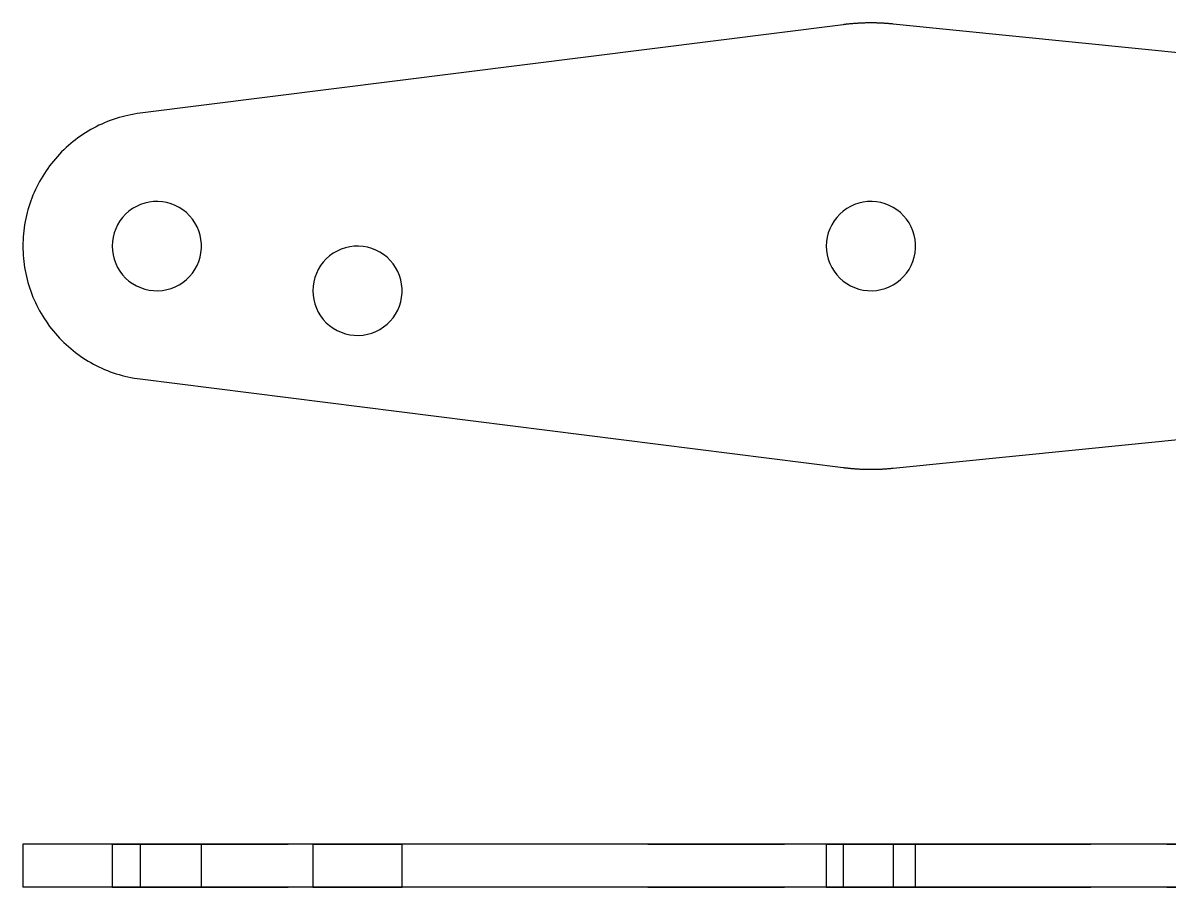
# Model space of a CAD drawing. Extents: x 0 to 1.67, y 0 to 1.01.
# Drawn here: x 0 to 0.837, y 0 to 0.631 of the extents above; entities that cross this region are included whole.
import ezdxf

# ---------------------------------------------------------------- set-up
doc = ezdxf.new("R2010")
doc.units = 0
doc.linetypes.add('HIDDEN', pattern=[0.068478, 0.045675, -0.022803])
for name, color, linetype in [('FRONT', 7, 'CONTINUOUS'), ('TOP', 7, 'CONTINUOUS'), ('TOP_HID', 7, 'HIDDEN')]:
    doc.layers.add(name, color=color, linetype=linetype)

msp = doc.modelspace()

# ---------------------------------------------------------------- linework, layer by layer
at = {"layer": 'FRONT'}
for p, q in [((0.599185, 0.630026), (0.085598, 0.56532)), ((0.599764, 0.630097), (0.599185, 0.630026)), ((0.600343, 0.630167), (0.599764, 0.630097)), ((0.600923, 0.630235), (0.600343, 0.630167)), ((0.601503, 0.630301), (0.600923, 0.630235)), ((0.602083, 0.630364), (0.601503, 0.630301)), ((0.602663, 0.630426), (0.602083, 0.630364)), ((0.603244, 0.630485), (0.602663, 0.630426)), ((0.603825, 0.630543), (0.603244, 0.630485)), ((0.604406, 0.630598), (0.603825, 0.630543)), ((0.604987, 0.630651), (0.604406, 0.630598)), ((0.605568, 0.630702), (0.604987, 0.630651)), ((0.60615, 0.630751), (0.605568, 0.630702)), ((0.606731, 0.630798), (0.60615, 0.630751)), ((0.607313, 0.630843), (0.606731, 0.630798)), ((0.607895, 0.630886), (0.607313, 0.630843)), ((0.608477, 0.630927), (0.607895, 0.630886)), ((0.60906, 0.630966), (0.608477, 0.630927)), ((0.609642, 0.631002), (0.60906, 0.630966)), ((0.610225, 0.631037), (0.609642, 0.631002)), ((0.610807, 0.631069), (0.610225, 0.631037)), ((0.61139, 0.631099), (0.610807, 0.631069)), ((0.611973, 0.631127), (0.61139, 0.631099)), ((0.612556, 0.631154), (0.611973, 0.631127)), ((0.613139, 0.631178), (0.612556, 0.631154)), ((0.613722, 0.6312), (0.613139, 0.631178)), ((0.614305, 0.631219), (0.613722, 0.6312)), ((0.614889, 0.631237), (0.614305, 0.631219)), ((0.615472, 0.631253), (0.614889, 0.631237)), ((0.616055, 0.631267), (0.615472, 0.631253)), ((0.616639, 0.631278), (0.616055, 0.631267)), ((0.617222, 0.631288), (0.616639, 0.631278)), ((0.617806, 0.631295), (0.617222, 0.631288)), ((0.618389, 0.6313), (0.617806, 0.631295)), ((0.618973, 0.631303), (0.618389, 0.6313)), ((0.619557, 0.631304), (0.618973, 0.631303)), ((0.62014, 0.631303), (0.619557, 0.631304)), ((0.620724, 0.6313), (0.62014, 0.631303)), ((0.621307, 0.631295), (0.620724, 0.6313)), ((0.621891, 0.631288), (0.621307, 0.631295)), ((0.622474, 0.631278), (0.621891, 0.631288)), ((0.623058, 0.631267), (0.622474, 0.631278)), ((0.623641, 0.631253), (0.623058, 0.631267)), ((0.624225, 0.631238), (0.623641, 0.631253)), ((0.624808, 0.63122), (0.624225, 0.631238)), ((0.625391, 0.6312), (0.624808, 0.63122)), ((0.625974, 0.631178), (0.625391, 0.6312)), ((0.626557, 0.631154), (0.625974, 0.631178)), ((0.62714, 0.631128), (0.626557, 0.631154)), ((0.627723, 0.6311), (0.62714, 0.631128)), ((0.628306, 0.63107), (0.627723, 0.6311)), ((0.628889, 0.631038), (0.628306, 0.63107)), ((0.629471, 0.631003), (0.628889, 0.631038)), ((0.630054, 0.630967), (0.629471, 0.631003)), ((0.630636, 0.630928), (0.630054, 0.630967)), ((0.631218, 0.630887), (0.630636, 0.630928)), ((0.6318, 0.630845), (0.631218, 0.630887)), ((0.632382, 0.6308), (0.6318, 0.630845)), ((0.632964, 0.630753), (0.632382, 0.6308)), ((0.633545, 0.630704), (0.632964, 0.630753)), ((0.634127, 0.630653), (0.633545, 0.630704)), ((0.634708, 0.6306), (0.634127, 0.630653)), ((0.635289, 0.630544), (0.634708, 0.6306)), ((0.63587, 0.630487), (0.635289, 0.630544)), ((1.091047, 0.58474), (0.63587, 0.630487)), ((0.068088, 0.561457), (0.065957, 0.560751)), ((0.070234, 0.562115), (0.068088, 0.561457)), ((0.072394, 0.562723), (0.070234, 0.562115)), ((0.074568, 0.563282), (0.072394, 0.562723)), ((0.076754, 0.563791), (0.074568, 0.563282)), ((0.078951, 0.564249), (0.076754, 0.563791)), ((0.081158, 0.564657), (0.078951, 0.564249)), ((0.083374, 0.565014), (0.081158, 0.564657)), ((0.085598, 0.56532), (0.083374, 0.565014)), ((0.049611, 0.55338), (0.047671, 0.552252)), ((0.051577, 0.554464), (0.049611, 0.55338)), ((0.053567, 0.555502), (0.051577, 0.554464)), ((0.05558, 0.556495), (0.053567, 0.555502)), ((0.057615, 0.557441), (0.05558, 0.556495)), ((0.059672, 0.55834), (0.057615, 0.557441)), ((0.061748, 0.559191), (0.059672, 0.55834)), ((0.063844, 0.559995), (0.061748, 0.559191)), ((0.065957, 0.560751), (0.063844, 0.559995)), ((0.03662, 0.544574), (0.034885, 0.54315)), ((0.038387, 0.545958), (0.03662, 0.544574)), ((0.040185, 0.547302), (0.038387, 0.545958)), ((0.042013, 0.548603), (0.040185, 0.547302)), ((0.043871, 0.549862), (0.042013, 0.548603)), ((0.045758, 0.551079), (0.043871, 0.549862)), ((0.047671, 0.552252), (0.045758, 0.551079)), ((0.028287, 0.537066), (0.026726, 0.535453)), ((0.029883, 0.538644), (0.028287, 0.537066)), ((0.031516, 0.540184), (0.029883, 0.538644)), ((0.033184, 0.541686), (0.031516, 0.540184)), ((0.034885, 0.54315), (0.033184, 0.541686)), ((0.020868, 0.528654), (0.019502, 0.526873)), ((0.022273, 0.530404), (0.020868, 0.528654)), ((0.023719, 0.532121), (0.022273, 0.530404)), ((0.025204, 0.533804), (0.023719, 0.532121)), ((0.026726, 0.535453), (0.025204, 0.533804)), ((0.01446, 0.519448), (0.013308, 0.517522)), ((0.015657, 0.521347), (0.01446, 0.519448)), ((0.016896, 0.523218), (0.015657, 0.521347)), ((0.018178, 0.52506), (0.016896, 0.523218)), ((0.019502, 0.526873), (0.018178, 0.52506)), ((0.01012, 0.511592), (0.009149, 0.509569)), ((0.011137, 0.513593), (0.01012, 0.511592)), ((0.0122, 0.51557), (0.011137, 0.513593)), ((0.013308, 0.517522), (0.0122, 0.51557)), ((0.006518, 0.503372), (0.005737, 0.501268)), ((0.007348, 0.505457), (0.006518, 0.503372)), ((0.008225, 0.507523), (0.007348, 0.505457)), ((0.009149, 0.509569), (0.008225, 0.507523)), ((0.003684, 0.494856), (0.003099, 0.492689)), ((0.004319, 0.497009), (0.003684, 0.494856)), ((0.005004, 0.499146), (0.004319, 0.497009)), ((0.005737, 0.501268), (0.005004, 0.499146)), ((0.080134, 0.495653), (0.077495, 0.493755)), ((0.08295, 0.497278), (0.080134, 0.495653)), ((0.085913, 0.498615), (0.08295, 0.497278)), ((0.088994, 0.499651), (0.085913, 0.498615)), ((0.092164, 0.500374), (0.088994, 0.499651)), ((0.095389, 0.500778), (0.092164, 0.500374)), ((0.098639, 0.500859), (0.095389, 0.500778)), ((0.101881, 0.500616), (0.098639, 0.500859)), ((0.105082, 0.500052), (0.101881, 0.500616)), ((0.108212, 0.499172), (0.105082, 0.500052)), ((0.111238, 0.497984), (0.108212, 0.499172)), ((0.11413, 0.496501), (0.111238, 0.497984)), ((0.116861, 0.494737), (0.11413, 0.496501)), ((0.119403, 0.49271), (0.116861, 0.494737)), ((0.601873, 0.495653), (0.599234, 0.493755)), ((0.604689, 0.497278), (0.601873, 0.495653)), ((0.607652, 0.498615), (0.604689, 0.497278)), ((0.610733, 0.499651), (0.607652, 0.498615)), ((0.613903, 0.500374), (0.610733, 0.499651)), ((0.617128, 0.500778), (0.613903, 0.500374)), ((0.620378, 0.500859), (0.617128, 0.500778)), ((0.62362, 0.500616), (0.620378, 0.500859)), ((0.626821, 0.500052), (0.62362, 0.500616)), ((0.629951, 0.499172), (0.626821, 0.500052)), ((0.632977, 0.497984), (0.629951, 0.499172)), ((0.63587, 0.496501), (0.632977, 0.497984)), ((0.6386, 0.494737), (0.63587, 0.496501)), ((0.641142, 0.49271), (0.6386, 0.494737)), ((0.001643, 0.486116), (0.001259, 0.483905)), ((0.002078, 0.488318), (0.001643, 0.486116)), ((0.002564, 0.49051), (0.002078, 0.488318)), ((0.003099, 0.492689), (0.002564, 0.49051)), ((0.070884, 0.48663), (0.069188, 0.483856)), ((0.072846, 0.489221), (0.070884, 0.48663)), ((0.075057, 0.491604), (0.072846, 0.489221)), ((0.077495, 0.493755), (0.075057, 0.491604)), ((0.12173, 0.49044), (0.119403, 0.49271)), ((0.12382, 0.48795), (0.12173, 0.49044)), ((0.125651, 0.485264), (0.12382, 0.48795)), ((0.592623, 0.48663), (0.590928, 0.483856)), ((0.594586, 0.489221), (0.592623, 0.48663)), ((0.596797, 0.491604), (0.594586, 0.489221)), ((0.599234, 0.493755), (0.596797, 0.491604)), ((0.643469, 0.49044), (0.641142, 0.49271)), ((0.645559, 0.48795), (0.643469, 0.49044)), ((0.64739, 0.485264), (0.645559, 0.48795)), ((0.000643, 0.479459), (0.000412, 0.477226)), ((0.000926, 0.481685), (0.000643, 0.479459)), ((0.001259, 0.483905), (0.000926, 0.481685)), ((0.066666, 0.477872), (0.065864, 0.474722)), ((0.067778, 0.480927), (0.066666, 0.477872)), ((0.069188, 0.483856), (0.067778, 0.480927)), ((0.127206, 0.482409), (0.125651, 0.485264)), ((0.128468, 0.479414), (0.127206, 0.482409)), ((0.129426, 0.476307), (0.128468, 0.479414)), ((0.588405, 0.477872), (0.587603, 0.474722)), ((0.589517, 0.480927), (0.588405, 0.477872)), ((0.590928, 0.483856), (0.589517, 0.480927)), ((0.648945, 0.482409), (0.64739, 0.485264)), ((0.650207, 0.479414), (0.648945, 0.482409)), ((0.651166, 0.476307), (0.650207, 0.479414)), ((0.000026, 0.470505), (0, 0.468261)), ((0.000103, 0.472748), (0.000026, 0.470505)), ((0.000232, 0.474989), (0.000103, 0.472748)), ((0.000412, 0.477226), (0.000232, 0.474989)), ((0.065379, 0.471508), (0.065217, 0.468261)), ((0.065864, 0.474722), (0.065379, 0.471508)), ((0.130071, 0.473121), (0.129426, 0.476307)), ((0.130394, 0.469886), (0.130071, 0.473121)), ((0.130394, 0.466635), (0.130394, 0.469886)), ((0.587119, 0.471508), (0.586957, 0.468261)), ((0.587603, 0.474722), (0.587119, 0.471508)), ((0.65181, 0.473121), (0.651166, 0.476307)), ((0.652133, 0.469886), (0.65181, 0.473121)), ((0.652133, 0.466635), (0.652133, 0.469886)), ((0, 0.468261), (0.000026, 0.466017)), ((0.000026, 0.466017), (0.000103, 0.463773)), ((0.000103, 0.463773), (0.000232, 0.461533)), ((0.000232, 0.461533), (0.000412, 0.459295)), ((0.065217, 0.468261), (0.065379, 0.465014)), ((0.065379, 0.465014), (0.065864, 0.4618)), ((0.065864, 0.4618), (0.066666, 0.458649)), ((0.129426, 0.460214), (0.130071, 0.463401)), ((0.130071, 0.463401), (0.130394, 0.466635)), ((0.224104, 0.461147), (0.221666, 0.458996)), ((0.226743, 0.463044), (0.224104, 0.461147)), ((0.229558, 0.46467), (0.226743, 0.463044)), ((0.232521, 0.466007), (0.229558, 0.46467)), ((0.235603, 0.467042), (0.232521, 0.466007)), ((0.238772, 0.467765), (0.235603, 0.467042)), ((0.241998, 0.46817), (0.238772, 0.467765)), ((0.245248, 0.468251), (0.241998, 0.46817)), ((0.248489, 0.468008), (0.245248, 0.468251)), ((0.251691, 0.467443), (0.248489, 0.468008)), ((0.25482, 0.466563), (0.251691, 0.467443)), ((0.257846, 0.465375), (0.25482, 0.466563)), ((0.260739, 0.463892), (0.257846, 0.465375)), ((0.26347, 0.462128), (0.260739, 0.463892)), ((0.266011, 0.460102), (0.26347, 0.462128)), ((0.586957, 0.468261), (0.587119, 0.465014)), ((0.587119, 0.465014), (0.587603, 0.4618)), ((0.587603, 0.4618), (0.588405, 0.458649)), ((0.651166, 0.460214), (0.65181, 0.463401)), ((0.65181, 0.463401), (0.652133, 0.466635)), ((0.000412, 0.459295), (0.000643, 0.457063)), ((0.000643, 0.457063), (0.000926, 0.454836)), ((0.000926, 0.454836), (0.001259, 0.452617)), ((0.001259, 0.452617), (0.001643, 0.450405)), ((0.066666, 0.458649), (0.067778, 0.455595)), ((0.067778, 0.455595), (0.069188, 0.452666)), ((0.069188, 0.452666), (0.070884, 0.449892)), ((0.125651, 0.451258), (0.127206, 0.454112)), ((0.127206, 0.454112), (0.128468, 0.457108)), ((0.128468, 0.457108), (0.129426, 0.460214)), ((0.217492, 0.454021), (0.215797, 0.451247)), ((0.219455, 0.456613), (0.217492, 0.454021)), ((0.221666, 0.458996), (0.219455, 0.456613)), ((0.268339, 0.457832), (0.266011, 0.460102)), ((0.270428, 0.455341), (0.268339, 0.457832)), ((0.272259, 0.452655), (0.270428, 0.455341)), ((0.273814, 0.449801), (0.272259, 0.452655)), ((0.588405, 0.458649), (0.589517, 0.455595)), ((0.589517, 0.455595), (0.590928, 0.452666)), ((0.590928, 0.452666), (0.592623, 0.449892)), ((0.64739, 0.451258), (0.648945, 0.454112)), ((0.648945, 0.454112), (0.650207, 0.457108)), ((0.650207, 0.457108), (0.651166, 0.460214)), ((0.001643, 0.450405), (0.002078, 0.448203)), ((0.002078, 0.448203), (0.002564, 0.446012)), ((0.002564, 0.446012), (0.003099, 0.443832)), ((0.003099, 0.443832), (0.003684, 0.441666)), ((0.070884, 0.449892), (0.072846, 0.4473)), ((0.072846, 0.4473), (0.075057, 0.444917)), ((0.075057, 0.444917), (0.077495, 0.442766)), ((0.119403, 0.443811), (0.12173, 0.446081)), ((0.12173, 0.446081), (0.12382, 0.448572)), ((0.12382, 0.448572), (0.125651, 0.451258)), ((0.213275, 0.445264), (0.212473, 0.442113)), ((0.214387, 0.448319), (0.213275, 0.445264)), ((0.215797, 0.451247), (0.214387, 0.448319)), ((0.275077, 0.446805), (0.273814, 0.449801)), ((0.276035, 0.443699), (0.275077, 0.446805)), ((0.592623, 0.449892), (0.594586, 0.4473)), ((0.594586, 0.4473), (0.596797, 0.444917)), ((0.596797, 0.444917), (0.599234, 0.442766)), ((0.641142, 0.443811), (0.643469, 0.446081)), ((0.643469, 0.446081), (0.645559, 0.448572)), ((0.645559, 0.448572), (0.64739, 0.451258)), ((0.003684, 0.441666), (0.004319, 0.439513)), ((0.004319, 0.439513), (0.005004, 0.437375)), ((0.005004, 0.437375), (0.005737, 0.435254)), ((0.077495, 0.442766), (0.080134, 0.440869)), ((0.080134, 0.440869), (0.08295, 0.439243)), ((0.08295, 0.439243), (0.085913, 0.437906)), ((0.085913, 0.437906), (0.088994, 0.436871)), ((0.088994, 0.436871), (0.092164, 0.436148)), ((0.092164, 0.436148), (0.095389, 0.435743)), ((0.095389, 0.435743), (0.098639, 0.435662)), ((0.098639, 0.435662), (0.101881, 0.435905)), ((0.101881, 0.435905), (0.105082, 0.43647)), ((0.105082, 0.43647), (0.108212, 0.43735)), ((0.108212, 0.43735), (0.111238, 0.438538)), ((0.111238, 0.438538), (0.11413, 0.440021)), ((0.11413, 0.440021), (0.116861, 0.441785)), ((0.116861, 0.441785), (0.119403, 0.443811)), ((0.211988, 0.438899), (0.211826, 0.435652)), ((0.211826, 0.435652), (0.211988, 0.432405)), ((0.212473, 0.442113), (0.211988, 0.438899)), ((0.276679, 0.440512), (0.276035, 0.443699)), ((0.277003, 0.437278), (0.276679, 0.440512)), ((0.277003, 0.434027), (0.277003, 0.437278)), ((0.599234, 0.442766), (0.601873, 0.440869)), ((0.601873, 0.440869), (0.604689, 0.439243)), ((0.604689, 0.439243), (0.607652, 0.437906)), ((0.607652, 0.437906), (0.610733, 0.436871)), ((0.610733, 0.436871), (0.613903, 0.436148)), ((0.613903, 0.436148), (0.617128, 0.435743)), ((0.617128, 0.435743), (0.620378, 0.435662)), ((0.620378, 0.435662), (0.62362, 0.435905)), ((0.62362, 0.435905), (0.626821, 0.43647)), ((0.626821, 0.43647), (0.629951, 0.43735)), ((0.629951, 0.43735), (0.632977, 0.438538)), ((0.632977, 0.438538), (0.63587, 0.440021)), ((0.63587, 0.440021), (0.6386, 0.441785)), ((0.6386, 0.441785), (0.641142, 0.443811)), ((0.005737, 0.435254), (0.006518, 0.43315)), ((0.006518, 0.43315), (0.007348, 0.431064)), ((0.007348, 0.431064), (0.008225, 0.428998)), ((0.008225, 0.428998), (0.009149, 0.426953)), ((0.211988, 0.432405), (0.212473, 0.429191)), ((0.212473, 0.429191), (0.213275, 0.426041)), ((0.275077, 0.424499), (0.276035, 0.427606)), ((0.276035, 0.427606), (0.276679, 0.430792)), ((0.276679, 0.430792), (0.277003, 0.434027)), ((0.009149, 0.426953), (0.01012, 0.424929)), ((0.01012, 0.424929), (0.011137, 0.422929)), ((0.011137, 0.422929), (0.0122, 0.420952)), ((0.0122, 0.420952), (0.013308, 0.419)), ((0.013308, 0.419), (0.01446, 0.417074)), ((0.213275, 0.426041), (0.214387, 0.422986)), ((0.214387, 0.422986), (0.215797, 0.420057)), ((0.215797, 0.420057), (0.217492, 0.417283)), ((0.272259, 0.418649), (0.273814, 0.421504)), ((0.273814, 0.421504), (0.275077, 0.424499)), ((0.01446, 0.417074), (0.015657, 0.415175)), ((0.015657, 0.415175), (0.016896, 0.413304)), ((0.016896, 0.413304), (0.018178, 0.411461)), ((0.018178, 0.411461), (0.019502, 0.409649)), ((0.217492, 0.417283), (0.219455, 0.414692)), ((0.219455, 0.414692), (0.221666, 0.412309)), ((0.221666, 0.412309), (0.224104, 0.410158)), ((0.26347, 0.409176), (0.266011, 0.411203)), ((0.266011, 0.411203), (0.268339, 0.413473)), ((0.268339, 0.413473), (0.270428, 0.415963)), ((0.270428, 0.415963), (0.272259, 0.418649)), ((0.019502, 0.409649), (0.020868, 0.407868)), ((0.020868, 0.407868), (0.022273, 0.406118)), ((0.022273, 0.406118), (0.023719, 0.404401)), ((0.023719, 0.404401), (0.025204, 0.402718)), ((0.025204, 0.402718), (0.026726, 0.401069)), ((0.224104, 0.410158), (0.226743, 0.40826)), ((0.226743, 0.40826), (0.229558, 0.406635)), ((0.229558, 0.406635), (0.232521, 0.405298)), ((0.232521, 0.405298), (0.235603, 0.404262)), ((0.235603, 0.404262), (0.238772, 0.403539)), ((0.238772, 0.403539), (0.241998, 0.403135)), ((0.241998, 0.403135), (0.245248, 0.403054)), ((0.245248, 0.403054), (0.248489, 0.403297)), ((0.248489, 0.403297), (0.251691, 0.403861)), ((0.251691, 0.403861), (0.25482, 0.404741)), ((0.25482, 0.404741), (0.257846, 0.405929)), ((0.257846, 0.405929), (0.260739, 0.407412)), ((0.260739, 0.407412), (0.26347, 0.409176)), ((0.026726, 0.401069), (0.028287, 0.399455)), ((0.028287, 0.399455), (0.029883, 0.397878)), ((0.029883, 0.397878), (0.031516, 0.396338)), ((0.031516, 0.396338), (0.033184, 0.394835)), ((0.033184, 0.394835), (0.034885, 0.393372)), ((0.034885, 0.393372), (0.03662, 0.391947)), ((0.03662, 0.391947), (0.038387, 0.390563)), ((0.038387, 0.390563), (0.040185, 0.38922)), ((0.040185, 0.38922), (0.042013, 0.387919)), ((0.042013, 0.387919), (0.043871, 0.386659)), ((0.043871, 0.386659), (0.045758, 0.385443)), ((0.045758, 0.385443), (0.047671, 0.38427)), ((0.047671, 0.38427), (0.049611, 0.383142)), ((0.049611, 0.383142), (0.051577, 0.382058)), ((0.051577, 0.382058), (0.053567, 0.38102)), ((0.053567, 0.38102), (0.05558, 0.380027)), ((0.05558, 0.380027), (0.057615, 0.379081)), ((0.057615, 0.379081), (0.059672, 0.378182)), ((0.059672, 0.378182), (0.061748, 0.37733)), ((0.061748, 0.37733), (0.063844, 0.376527)), ((0.063844, 0.376527), (0.065957, 0.375771)), ((0.065957, 0.375771), (0.068088, 0.375064)), ((0.068088, 0.375064), (0.070234, 0.374407)), ((0.070234, 0.374407), (0.072394, 0.373798)), ((0.072394, 0.373798), (0.074568, 0.37324)), ((0.074568, 0.37324), (0.076754, 0.372731)), ((0.076754, 0.372731), (0.078951, 0.372273)), ((0.078951, 0.372273), (0.081158, 0.371865)), ((0.081158, 0.371865), (0.083374, 0.371508)), ((0.083374, 0.371508), (0.085598, 0.371202)), ((0.085598, 0.371202), (0.599185, 0.306496)), ((0.63587, 0.306035), (1.281522, 0.370925)), ((0.599185, 0.306496), (0.599764, 0.306424)), ((0.599764, 0.306424), (0.600343, 0.306354)), ((0.600343, 0.306354), (0.600923, 0.306287)), ((0.600923, 0.306287), (0.601503, 0.306221)), ((0.601503, 0.306221), (0.602083, 0.306157)), ((0.602083, 0.306157), (0.602663, 0.306096)), ((0.602663, 0.306096), (0.603244, 0.306036)), ((0.603244, 0.306036), (0.603824, 0.305979)), ((0.603824, 0.305979), (0.604405, 0.305924)), ((0.604405, 0.305924), (0.604987, 0.30587)), ((0.604987, 0.30587), (0.605568, 0.305819)), ((0.605568, 0.305819), (0.606149, 0.30577)), ((0.606149, 0.30577), (0.606731, 0.305723)), ((0.606731, 0.305723), (0.607313, 0.305678)), ((0.607313, 0.305678), (0.607895, 0.305636)), ((0.607895, 0.305636), (0.608477, 0.305595)), ((0.608477, 0.305595), (0.609059, 0.305556)), ((0.609059, 0.305556), (0.609642, 0.30552)), ((0.609642, 0.30552), (0.610224, 0.305485)), ((0.610224, 0.305485), (0.610807, 0.305453)), ((0.610807, 0.305453), (0.61139, 0.305422)), ((0.61139, 0.305422), (0.611973, 0.305394)), ((0.611973, 0.305394), (0.612556, 0.305368)), ((0.612556, 0.305368), (0.613139, 0.305344)), ((0.613139, 0.305344), (0.613722, 0.305322)), ((0.613722, 0.305322), (0.614305, 0.305302)), ((0.614305, 0.305302), (0.614889, 0.305284)), ((0.614889, 0.305284), (0.615472, 0.305269)), ((0.615472, 0.305269), (0.616055, 0.305255)), ((0.616055, 0.305255), (0.616639, 0.305244)), ((0.616639, 0.305244), (0.617222, 0.305234)), ((0.617222, 0.305234), (0.617806, 0.305227)), ((0.617806, 0.305227), (0.618389, 0.305222)), ((0.618389, 0.305222), (0.618973, 0.305218)), ((0.618973, 0.305218), (0.619557, 0.305217)), ((0.619557, 0.305217), (0.62014, 0.305218)), ((0.62014, 0.305218), (0.620724, 0.305222)), ((0.620724, 0.305222), (0.621307, 0.305227)), ((0.621307, 0.305227), (0.621891, 0.305234)), ((0.621891, 0.305234), (0.622474, 0.305243)), ((0.622474, 0.305243), (0.623058, 0.305255)), ((0.623058, 0.305255), (0.623641, 0.305268)), ((0.623641, 0.305268), (0.624225, 0.305284)), ((0.624225, 0.305284), (0.624808, 0.305302)), ((0.624808, 0.305302), (0.625391, 0.305322)), ((0.625391, 0.305322), (0.625974, 0.305343)), ((0.625974, 0.305343), (0.626557, 0.305367)), ((0.626557, 0.305367), (0.62714, 0.305393)), ((0.62714, 0.305393), (0.627723, 0.305422)), ((0.627723, 0.305422), (0.628306, 0.305452)), ((0.628306, 0.305452), (0.628889, 0.305484)), ((0.628889, 0.305484), (0.629471, 0.305519)), ((0.629471, 0.305519), (0.630054, 0.305555)), ((0.630054, 0.305555), (0.630636, 0.305594)), ((0.630636, 0.305594), (0.631218, 0.305634)), ((0.631218, 0.305634), (0.6318, 0.305677)), ((0.6318, 0.305677), (0.632382, 0.305722)), ((0.632382, 0.305722), (0.632964, 0.305769)), ((0.632964, 0.305769), (0.633545, 0.305818)), ((0.633545, 0.305818), (0.634127, 0.305869)), ((0.634127, 0.305869), (0.634708, 0.305922)), ((0.634708, 0.305922), (0.635289, 0.305977)), ((0.635289, 0.305977), (0.63587, 0.306035))]:
    msp.add_line(p, q, dxfattribs=at)
at = {"layer": 'TOP'}
for p, q in [((0, 0.031304), (0, 0)), ((0.085598, 0.031304), (0, 0.031304)), ((0.599185, 0.031304), (0.085598, 0.031304)), ((0.085598, 0.031304), (0.085598, 0)), ((0.63587, 0.031304), (0.599185, 0.031304)), ((0.599185, 0.031304), (0.599185, 0)), ((1.091047, 0.031304), (0.63587, 0.031304)), ((0.63587, 0.031304), (0.63587, 0)), ((0.085598, 0), (0, 0)), ((0.599185, 0), (0.085598, 0)), ((0.63587, 0), (0.599185, 0)), ((1.091047, 0), (0.63587, 0))]:
    msp.add_line(p, q, dxfattribs=at)
at = {"layer": 'TOP_HID', "linetype": 'HIDDEN'}
for p, q in [((0.065217, 0.031304), (0.130435, 0.031304)), ((0.130435, 0.031304), (0.065217, 0.031304)), ((0.065217, 0.031304), (0.065217, 0)), ((0.085598, 0.031304), (0.089092, 0.031304)), ((0.089092, 0.031304), (0.085598, 0.031304)), ((0.089092, 0.031304), (0.092585, 0.031304)), ((0.092585, 0.031304), (0.089092, 0.031304)), ((0.092585, 0.031304), (0.096079, 0.031304)), ((0.096079, 0.031304), (0.092585, 0.031304)), ((0.096079, 0.031304), (0.099573, 0.031304)), ((0.099573, 0.031304), (0.096079, 0.031304)), ((0.099573, 0.031304), (0.103067, 0.031304)), ((0.103067, 0.031304), (0.099573, 0.031304)), ((0.103067, 0.031304), (0.106561, 0.031304)), ((0.106561, 0.031304), (0.103067, 0.031304)), ((0.106561, 0.031304), (0.110054, 0.031304)), ((0.110054, 0.031304), (0.106561, 0.031304)), ((0.110054, 0.031304), (0.113548, 0.031304)), ((0.113548, 0.031304), (0.110054, 0.031304)), ((0.113548, 0.031304), (0.117042, 0.031304)), ((0.117042, 0.031304), (0.113548, 0.031304)), ((0.117042, 0.031304), (0.120536, 0.031304)), ((0.120536, 0.031304), (0.117042, 0.031304)), ((0.120536, 0.031304), (0.124029, 0.031304)), ((0.124029, 0.031304), (0.120536, 0.031304)), ((0.124029, 0.031304), (0.127523, 0.031304)), ((0.127523, 0.031304), (0.124029, 0.031304)), ((0.127523, 0.031304), (0.131017, 0.031304)), ((0.131017, 0.031304), (0.127523, 0.031304)), ((0.130435, 0), (0.130435, 0.031304)), ((0.131017, 0.031304), (0.134511, 0.031304)), ((0.134511, 0.031304), (0.131017, 0.031304)), ((0.134511, 0.031304), (0.138005, 0.031304)), ((0.138005, 0.031304), (0.134511, 0.031304)), ((0.138005, 0.031304), (0.141498, 0.031304)), ((0.141498, 0.031304), (0.138005, 0.031304)), ((0.141498, 0.031304), (0.144992, 0.031304)), ((0.144992, 0.031304), (0.141498, 0.031304)), ((0.144992, 0.031304), (0.148486, 0.031304)), ((0.148486, 0.031304), (0.144992, 0.031304)), ((0.148486, 0.031304), (0.15198, 0.031304)), ((0.15198, 0.031304), (0.148486, 0.031304)), ((0.15198, 0.031304), (0.155474, 0.031304)), ((0.155474, 0.031304), (0.15198, 0.031304)), ((0.155474, 0.031304), (0.158967, 0.031304)), ((0.158967, 0.031304), (0.155474, 0.031304)), ((0.158967, 0.031304), (0.162461, 0.031304)), ((0.162461, 0.031304), (0.158967, 0.031304)), ((0.162461, 0.031304), (0.165955, 0.031304)), ((0.165955, 0.031304), (0.162461, 0.031304)), ((0.165955, 0.031304), (0.169449, 0.031304)), ((0.169449, 0.031304), (0.165955, 0.031304)), ((0.169449, 0.031304), (0.172943, 0.031304)), ((0.172943, 0.031304), (0.169449, 0.031304)), ((0.172943, 0.031304), (0.176436, 0.031304)), ((0.176436, 0.031304), (0.172943, 0.031304)), ((0.176436, 0.031304), (0.17993, 0.031304)), ((0.17993, 0.031304), (0.176436, 0.031304)), ((0.17993, 0.031304), (0.183424, 0.031304)), ((0.183424, 0.031304), (0.17993, 0.031304)), ((0.183424, 0.031304), (0.186918, 0.031304)), ((0.186918, 0.031304), (0.183424, 0.031304)), ((0.186918, 0.031304), (0.190411, 0.031304)), ((0.190411, 0.031304), (0.186918, 0.031304)), ((0.190411, 0.031304), (0.193905, 0.031304)), ((0.193905, 0.031304), (0.190411, 0.031304)), ((0.211826, 0.031304), (0.277043, 0.031304)), ((0.277043, 0.031304), (0.211826, 0.031304)), ((0.211826, 0.031304), (0.211826, 0)), ((0.277043, 0), (0.277043, 0.031304)), ((0.599185, 0.031304), (0.456522, 0.031304)), ((0.456522, 0.031304), (0.599185, 0.031304)), ((0.586957, 0.031304), (0.652174, 0.031304)), ((0.652174, 0.031304), (0.586957, 0.031304)), ((0.586957, 0.031304), (0.586957, 0)), ((0.63587, 0.031304), (0.640528, 0.031304)), ((0.640528, 0.031304), (0.63587, 0.031304)), ((0.63587, 0.031304), (1.281522, 0.031304)), ((0.640528, 0.031304), (0.645186, 0.031304)), ((0.645186, 0.031304), (0.640528, 0.031304)), ((0.645186, 0.031304), (0.649845, 0.031304)), ((0.649845, 0.031304), (0.645186, 0.031304)), ((0.649845, 0.031304), (0.654503, 0.031304)), ((0.654503, 0.031304), (0.649845, 0.031304)), ((0.652174, 0), (0.652174, 0.031304)), ((0.654503, 0.031304), (0.659161, 0.031304)), ((0.659161, 0.031304), (0.654503, 0.031304)), ((0.659161, 0.031304), (0.66382, 0.031304)), ((0.66382, 0.031304), (0.659161, 0.031304)), ((0.66382, 0.031304), (0.668478, 0.031304)), ((0.668478, 0.031304), (0.66382, 0.031304)), ((0.668478, 0.031304), (0.673137, 0.031304)), ((0.673137, 0.031304), (0.668478, 0.031304)), ((0.673137, 0.031304), (0.677795, 0.031304)), ((0.677795, 0.031304), (0.673137, 0.031304)), ((0.677795, 0.031304), (0.682453, 0.031304)), ((0.682453, 0.031304), (0.677795, 0.031304)), ((0.682453, 0.031304), (0.687112, 0.031304)), ((0.687112, 0.031304), (0.682453, 0.031304)), ((0.687112, 0.031304), (0.69177, 0.031304)), ((0.69177, 0.031304), (0.687112, 0.031304)), ((0.69177, 0.031304), (0.696429, 0.031304)), ((0.696429, 0.031304), (0.69177, 0.031304)), ((0.696429, 0.031304), (0.701087, 0.031304)), ((0.701087, 0.031304), (0.696429, 0.031304)), ((0.701087, 0.031304), (0.705745, 0.031304)), ((0.705745, 0.031304), (0.701087, 0.031304)), ((0.705745, 0.031304), (0.710404, 0.031304)), ((0.710404, 0.031304), (0.705745, 0.031304)), ((0.710404, 0.031304), (0.715062, 0.031304)), ((0.715062, 0.031304), (0.710404, 0.031304)), ((0.715062, 0.031304), (0.71972, 0.031304)), ((0.71972, 0.031304), (0.715062, 0.031304)), ((0.71972, 0.031304), (0.724379, 0.031304)), ((0.724379, 0.031304), (0.71972, 0.031304)), ((0.724379, 0.031304), (0.729037, 0.031304)), ((0.729037, 0.031304), (0.724379, 0.031304)), ((0.729037, 0.031304), (0.733696, 0.031304)), ((0.733696, 0.031304), (0.729037, 0.031304)), ((0.733696, 0.031304), (0.738354, 0.031304)), ((0.738354, 0.031304), (0.733696, 0.031304)), ((0.738354, 0.031304), (0.743012, 0.031304)), ((0.743012, 0.031304), (0.738354, 0.031304)), ((0.743012, 0.031304), (0.747671, 0.031304)), ((0.747671, 0.031304), (0.743012, 0.031304)), ((0.747671, 0.031304), (0.752329, 0.031304)), ((0.752329, 0.031304), (0.747671, 0.031304)), ((0.752329, 0.031304), (0.756988, 0.031304)), ((0.756988, 0.031304), (0.752329, 0.031304)), ((0.756988, 0.031304), (0.761646, 0.031304)), ((0.761646, 0.031304), (0.756988, 0.031304)), ((0.761646, 0.031304), (0.766304, 0.031304)), ((0.766304, 0.031304), (0.761646, 0.031304)), ((0.766304, 0.031304), (0.770963, 0.031304)), ((0.770963, 0.031304), (0.766304, 0.031304)), ((0.770963, 0.031304), (0.775621, 0.031304)), ((0.775621, 0.031304), (0.770963, 0.031304)), ((0.775621, 0.031304), (0.78028, 0.031304)), ((0.78028, 0.031304), (0.775621, 0.031304)), ((0.065217, 0), (0.130435, 0)), ((0.130435, 0), (0.065217, 0)), ((0.085598, 0), (0.089092, 0)), ((0.089092, 0), (0.085598, 0)), ((0.089092, 0), (0.092585, 0)), ((0.092585, 0), (0.089092, 0)), ((0.092585, 0), (0.096079, 0)), ((0.096079, 0), (0.092585, 0)), ((0.096079, 0), (0.099573, 0)), ((0.099573, 0), (0.096079, 0)), ((0.099573, 0), (0.103067, 0)), ((0.103067, 0), (0.099573, 0)), ((0.103067, 0), (0.106561, 0)), ((0.106561, 0), (0.103067, 0)), ((0.106561, 0), (0.110054, 0)), ((0.110054, 0), (0.106561, 0)), ((0.110054, 0), (0.113548, 0)), ((0.113548, 0), (0.110054, 0)), ((0.113548, 0), (0.117042, 0)), ((0.117042, 0), (0.113548, 0)), ((0.117042, 0), (0.120536, 0)), ((0.120536, 0), (0.117042, 0)), ((0.120536, 0), (0.124029, 0)), ((0.124029, 0), (0.120536, 0)), ((0.124029, 0), (0.127523, 0)), ((0.127523, 0), (0.124029, 0)), ((0.127523, 0), (0.131017, 0)), ((0.131017, 0), (0.127523, 0)), ((0.131017, 0), (0.134511, 0)), ((0.134511, 0), (0.131017, 0)), ((0.134511, 0), (0.138005, 0)), ((0.138005, 0), (0.134511, 0)), ((0.138005, 0), (0.141498, 0)), ((0.141498, 0), (0.138005, 0)), ((0.141498, 0), (0.144992, 0)), ((0.144992, 0), (0.141498, 0)), ((0.144992, 0), (0.148486, 0)), ((0.148486, 0), (0.144992, 0)), ((0.148486, 0), (0.15198, 0)), ((0.15198, 0), (0.148486, 0)), ((0.15198, 0), (0.155474, 0)), ((0.155474, 0), (0.15198, 0)), ((0.155474, 0), (0.158967, 0)), ((0.158967, 0), (0.155474, 0)), ((0.158967, 0), (0.162461, 0)), ((0.162461, 0), (0.158967, 0)), ((0.162461, 0), (0.165955, 0)), ((0.165955, 0), (0.162461, 0)), ((0.165955, 0), (0.169449, 0)), ((0.169449, 0), (0.165955, 0)), ((0.169449, 0), (0.172943, 0)), ((0.172943, 0), (0.169449, 0)), ((0.172943, 0), (0.176436, 0)), ((0.176436, 0), (0.172943, 0)), ((0.176436, 0), (0.17993, 0)), ((0.17993, 0), (0.176436, 0)), ((0.17993, 0), (0.183424, 0)), ((0.183424, 0), (0.17993, 0)), ((0.183424, 0), (0.186918, 0)), ((0.186918, 0), (0.183424, 0)), ((0.186918, 0), (0.190411, 0)), ((0.190411, 0), (0.186918, 0)), ((0.190411, 0), (0.193905, 0)), ((0.193905, 0), (0.190411, 0)), ((0.211826, 0), (0.277043, 0)), ((0.277043, 0), (0.211826, 0)), ((0.599185, 0), (0.456522, 0)), ((0.456522, 0), (0.599185, 0)), ((0.586957, 0), (0.652174, 0)), ((0.652174, 0), (0.586957, 0)), ((0.63587, 0), (1.281522, 0)), ((0.63587, 0), (0.640528, 0)), ((0.640528, 0), (0.63587, 0)), ((0.640528, 0), (0.645186, 0)), ((0.645186, 0), (0.640528, 0)), ((0.645186, 0), (0.649845, 0)), ((0.649845, 0), (0.645186, 0)), ((0.649845, 0), (0.654503, 0)), ((0.654503, 0), (0.649845, 0)), ((0.654503, 0), (0.659161, 0)), ((0.659161, 0), (0.654503, 0)), ((0.659161, 0), (0.66382, 0)), ((0.66382, 0), (0.659161, 0)), ((0.66382, 0), (0.668478, 0)), ((0.668478, 0), (0.66382, 0)), ((0.668478, 0), (0.673137, 0)), ((0.673137, 0), (0.668478, 0)), ((0.673137, 0), (0.677795, 0)), ((0.677795, 0), (0.673137, 0)), ((0.677795, 0), (0.682453, 0)), ((0.682453, 0), (0.677795, 0)), ((0.682453, 0), (0.687112, 0)), ((0.687112, 0), (0.682453, 0)), ((0.687112, 0), (0.69177, 0)), ((0.69177, 0), (0.687112, 0)), ((0.69177, 0), (0.696429, 0)), ((0.696429, 0), (0.69177, 0)), ((0.696429, 0), (0.701087, 0)), ((0.701087, 0), (0.696429, 0)), ((0.701087, 0), (0.705745, 0)), ((0.705745, 0), (0.701087, 0)), ((0.705745, 0), (0.710404, 0)), ((0.710404, 0), (0.705745, 0)), ((0.710404, 0), (0.715062, 0)), ((0.715062, 0), (0.710404, 0)), ((0.715062, 0), (0.71972, 0)), ((0.71972, 0), (0.715062, 0)), ((0.71972, 0), (0.724379, 0)), ((0.724379, 0), (0.71972, 0)), ((0.724379, 0), (0.729037, 0)), ((0.729037, 0), (0.724379, 0)), ((0.729037, 0), (0.733696, 0)), ((0.733696, 0), (0.729037, 0)), ((0.733696, 0), (0.738354, 0)), ((0.738354, 0), (0.733696, 0)), ((0.738354, 0), (0.743012, 0)), ((0.743012, 0), (0.738354, 0)), ((0.743012, 0), (0.747671, 0)), ((0.747671, 0), (0.743012, 0)), ((0.747671, 0), (0.752329, 0)), ((0.752329, 0), (0.747671, 0)), ((0.752329, 0), (0.756988, 0)), ((0.756988, 0), (0.752329, 0)), ((0.756988, 0), (0.761646, 0)), ((0.761646, 0), (0.756988, 0)), ((0.761646, 0), (0.766304, 0)), ((0.766304, 0), (0.761646, 0)), ((0.766304, 0), (0.770963, 0)), ((0.770963, 0), (0.766304, 0)), ((0.770963, 0), (0.775621, 0)), ((0.775621, 0), (0.770963, 0)), ((0.775621, 0), (0.78028, 0)), ((0.78028, 0), (0.775621, 0))]:
    msp.add_line(p, q, dxfattribs=at)

doc.saveas('drawing.dxf')
